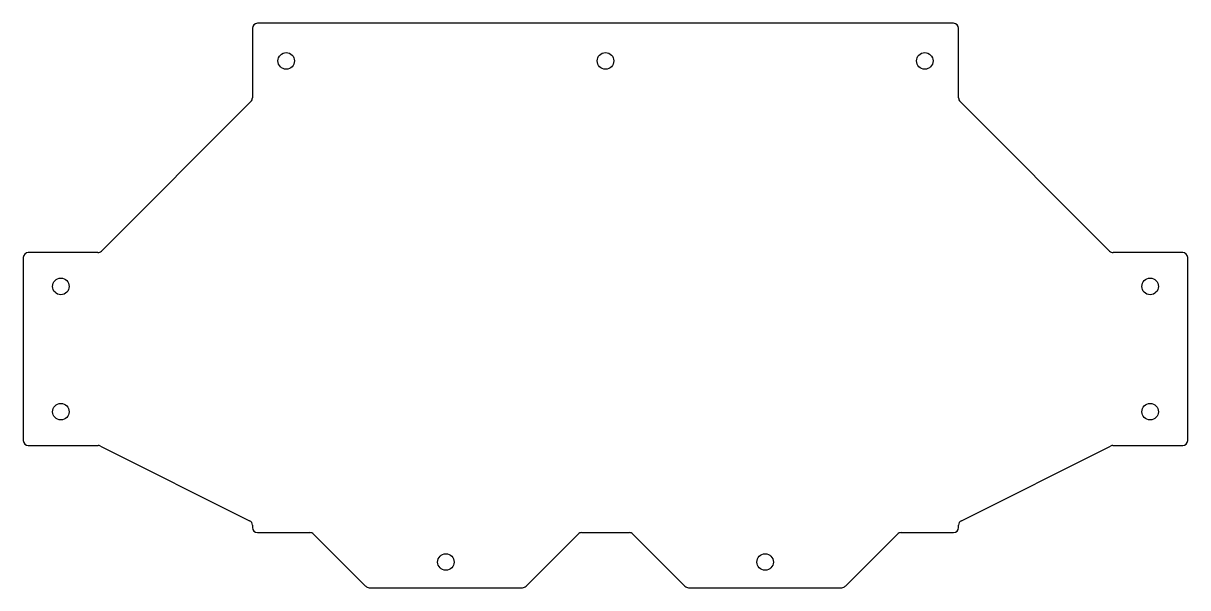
# Model space of a CAD drawing. Header units: millimetres. Extents: x -232 to 232, y -113 to 113.
import ezdxf

# ---------------------------------------------------------------- set-up
doc = ezdxf.new("R2010")
doc.units = ezdxf.units.MM
doc.layers.add('CUTOUTS', color=1, linetype='CONTINUOUS')
doc.layers.add('PERIMETER', color=5, linetype='CONTINUOUS')

msp = doc.modelspace()

# ---------------------------------------------------------------- linework, layer by layer
at = {"layer": 'CUTOUTS'}
for centre in [(-127.5, 97.62), (0, 97.62), (127.5, 97.62), (-217.5, 7.62), (217.5, 7.62), (-217.5, -42.38), (217.5, -42.38), (-63.75, -102.38), (63.75, -102.38)]:
    msp.add_circle(centre, 3.3, dxfattribs=at)
at = {"layer": 'PERIMETER'}
for p, q in [((139, 112.62), (-139, 112.62)), ((-141, 110.62), (-141, 82.83)), ((141, 82.83), (141, 110.62)), ((-141.59, 81.42), (-201.29, 21.71)), ((201.29, 21.71), (141.59, 81.42)), ((-232.5, 19.12), (-232.5, -53.88)), ((-202.71, 21.12), (-230.5, 21.12)), ((230.5, 21.12), (202.71, 21.12)), ((232.5, -53.88), (232.5, 19.12)), ((-230.5, -55.88), (-202.62, -55.88)), ((-201.72, -56.09), (-142.11, -85.9)), ((142.11, -85.9), (201.72, -56.09)), ((202.62, -55.88), (230.5, -55.88)), ((-141, -87.68), (-141, -88.63)), ((141, -88.63), (141, -87.68)), ((-139, -90.63), (-118.02, -90.63)), ((-116.6, -91.21), (-95.78, -112.04)), ((-31.72, -112.04), (-10.9, -91.21)), ((-9.48, -90.63), (9.48, -90.63)), ((10.9, -91.21), (31.72, -112.04)), ((95.78, -112.04), (116.6, -91.21)), ((118.02, -90.63), (139, -90.63)), ((-94.36, -112.63), (-33.14, -112.63)), ((33.14, -112.63), (94.36, -112.63))]:
    msp.add_line(p, q, dxfattribs=at)
for centre, start, end in [((-139, 110.62), 90, 180), ((139, 110.62), 0, 90), ((-143, 82.83), -45, 0), ((143, 82.83), 180, 225), ((-230.5, 19.12), 90, 180), ((-202.71, 23.12), 270, 315), ((202.71, 23.12), 225, 270), ((230.5, 19.12), 0, 90), ((-230.5, -53.88), 180, 270), ((230.5, -53.88), -90, 0), ((-202.62, -57.88), 63.4349, 90), ((202.62, -57.88), 90, 116.5651), ((-143, -87.68), 0, 63.4349), ((143, -87.68), 116.5651, 180), ((-139, -88.63), 180, 270), ((-118.02, -92.63), 45, 90), ((-9.48, -92.63), 90, 135), ((9.48, -92.63), 45, 90), ((118.02, -92.63), 90, 135), ((139, -88.63), -90, 0), ((-94.36, -110.63), 225, 270), ((-33.14, -110.63), 270, 315), ((33.14, -110.63), 225, 270), ((94.36, -110.63), 270, 315)]:
    msp.add_arc(centre, 2, start, end, dxfattribs=at)

doc.saveas('drawing.dxf')
